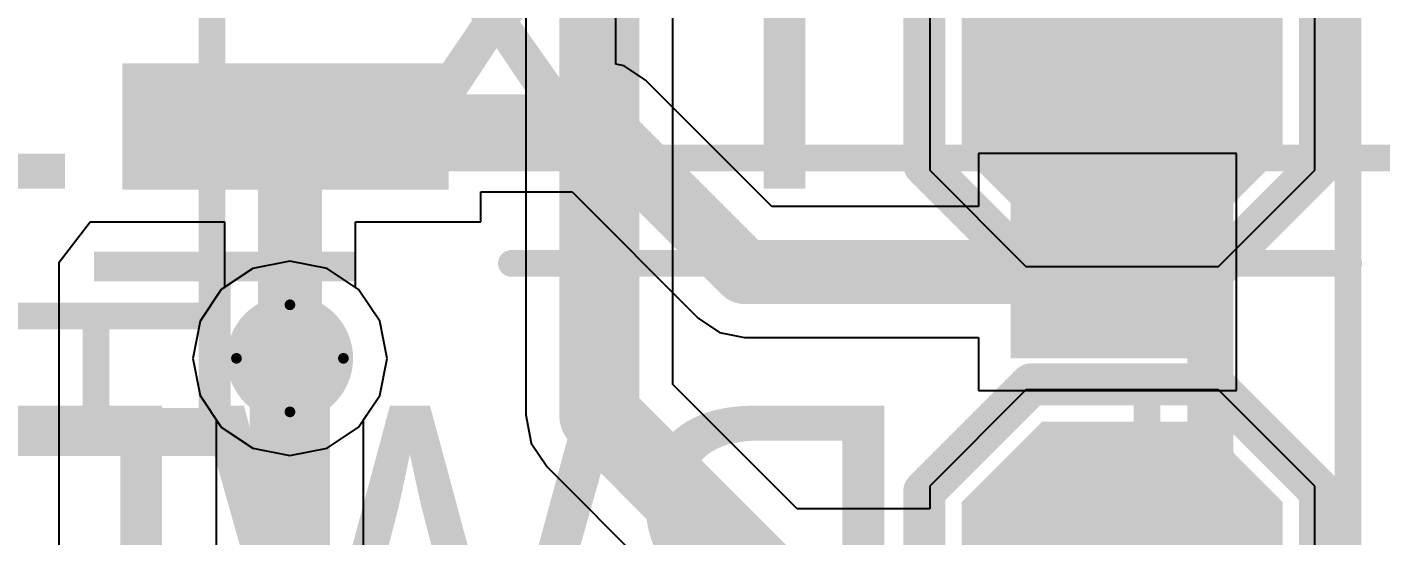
# Model space of a CAD drawing. Header units: millimetres. Extents: x -16 to 330, y -45 to 150.
# Drawn here: x 1.73 to 8.16, y 55.47 to 57.88 of the extents above; entities that cross this region are included whole.
import ezdxf

# ---------------------------------------------------------------- set-up
doc = ezdxf.new("R2010")
doc.units = ezdxf.units.MM
for name, color, linetype in [('BottomLayer', 5, 'Continuous'), ('BottomOverlay', 54, 'Continuous'), ('BottomPaste', 16, 'Continuous'), ('BottomSolder', 6, 'Continuous'), ('DrillDrawing', 1, 'Continuous'), ('Mechanical13', 56, 'Continuous'), ('MidLayer1', 16, 'Continuous'), ('MidLayer2', 76, 'Continuous'), ('TopLayer', 1, 'Continuous'), ('TopOverlay', 2, 'Continuous'), ('TopPaste', 8, 'Continuous'), ('TopSolder', 216, 'Continuous'), ('ViaHoleLayer', 16, 'Continuous')]:
    doc.layers.add(name, color=color, linetype=linetype)
doc.styles.add('Arial', font='arial.ttf', dxfattribs={"height": 0.2})

# ---------------------------------------------------------------- blocks, each defined once
blk = doc.blocks.new('S___23_114')
at = {"layer": 'TopLayer'}
for points in [[(-0.41, 1.46), (0.41, 1.46), (0.41, 0.54), (-0.41, 0.54)], [(-1.36, -0.54), (-0.54, -0.54), (-0.54, -1.46), (-1.36, -1.46)], [(0.54, -0.54), (1.36, -0.54), (1.36, -1.46), (0.54, -1.46)]]:
    blk.add_hatch(color=1, dxfattribs=at).paths.add_polyline_path(points)
at = {"layer": 'TopPaste'}
for points in [[(-0.41, 1.46), (0.41, 1.46), (0.41, 0.54), (-0.41, 0.54)], [(-1.36, -0.54), (-0.54, -0.54), (-0.54, -1.46), (-1.36, -1.46)], [(0.54, -0.54), (1.36, -0.54), (1.36, -1.46), (0.54, -1.46)]]:
    blk.add_hatch(color=8, dxfattribs=at).paths.add_polyline_path(points)
at = {"layer": 'TopSolder'}
for points in [[(-0.41, 1.46), (0.41, 1.46), (0.41, 0.54), (-0.41, 0.54)], [(-1.36, -0.54), (-0.54, -0.54), (-0.54, -1.46), (-1.36, -1.46)], [(0.54, -0.54), (1.36, -0.54), (1.36, -1.46), (0.54, -1.46)]]:
    blk.add_hatch(color=216, dxfattribs=at).paths.add_polyline_path(points)
at = {"layer": 'TopOverlay', "const_width": 0.127}
for points in [[(-1.5494, 0.8128), (-0.5588, 0.8128)], [(-1.5494, 0.8128), (-1.5494, -0.5842)], [(0.5588, 0.8128), (1.5494, 0.8128)], [(1.5494, 0.8128), (1.5494, -0.5842)], [(-0.3302, -0.7874), (0.3302, -0.7874)], [(-1.6764, -1.0414), (-1.6764, -1.2954)], [(-1.6764, -1.0414), (-1.5494, -1.1684)], [(-1.5494, -1.1684), (-1.6764, -1.2954)]]:
    blk.add_lwpolyline(points, dxfattribs=at)
at = {"layer": 'TopOverlay', "const_width": 0.0635}
for points in [[(-1.5812, 0.8128, 1), (-1.5176, 0.8128, 1)], [(-1.5812, 0.8128, 1), (-1.5176, 0.8128, 1)], [(-0.5905, 0.8128, 1), (-0.5271, 0.8128, 1)], [(0.5271, 0.8128, 1), (0.5905, 0.8128, 1)], [(1.5176, 0.8128, 1), (1.5812, 0.8128, 1)], [(1.5176, 0.8128, 1), (1.5812, 0.8128, 1)], [(-1.5812, -0.5842, 1), (-1.5176, -0.5842, 1)], [(1.5176, -0.5842, 1), (1.5812, -0.5842, 1)], [(-0.3619, -0.7874, 1), (-0.2984, -0.7874, 1)], [(0.2984, -0.7874, 1), (0.3619, -0.7874, 1)], [(-1.7082, -1.0414, 1), (-1.6446, -1.0414, 1)], [(-1.7082, -1.0414, 1), (-1.6446, -1.0414, 1)], [(-1.5812, -1.1684, 1), (-1.5176, -1.1684, 1)], [(-1.5812, -1.1684, 1), (-1.5176, -1.1684, 1)], [(-1.7082, -1.2954, 1), (-1.6446, -1.2954, 1)], [(-1.7082, -1.2954, 1), (-1.6446, -1.2954, 1)]]:
    blk.add_lwpolyline(points, format="xyb", close=True, dxfattribs=at)
blk = doc.blocks.new('T__________B_118')
at = {"layer": 'BottomLayer'}
blk.add_hatch(color=5, dxfattribs=at).paths.add_polyline_path([(0.381, 0.762), (-0.381, 0.762), (-0.762, 0.381), (-0.762, -0.381), (-0.381, -0.762), (0.381, -0.762), (0.762, -0.381), (0.762, 0.381)])
at = {"layer": 'BottomPaste'}
blk.add_hatch(color=16, dxfattribs=at).paths.add_polyline_path([(0.381, 0.762), (-0.381, 0.762), (-0.762, 0.381), (-0.762, -0.381), (-0.381, -0.762), (0.381, -0.762), (0.762, -0.381), (0.762, 0.381)])
at = {"layer": 'BottomSolder'}
blk.add_hatch(color=6, dxfattribs=at).paths.add_polyline_path([(0.381, 0.762), (-0.381, 0.762), (-0.762, 0.381), (-0.762, -0.381), (-0.381, -0.762), (0.381, -0.762), (0.762, -0.381), (0.762, 0.381)])
at = {"layer": 'BottomOverlay', "const_width": 0.2}
for points in [[(-0.4318, 0.9398), (-0.9398, 0.4318)], [(0.4318, 0.9398), (-0.4318, 0.9398)], [(0.4318, 0.9398), (-0.4318, 0.9398)], [(0.9398, 0.4318), (0.4318, 0.9398)], [(-0.9398, 0.4318), (-0.9398, -0.4318)], [(0.9398, 0.4318), (0.9398, -0.4318)], [(-0.4318, -0.9398), (-0.9398, -0.4318)], [(0.9398, -0.4318), (0.4318, -0.9398)], [(0.4318, -0.9398), (-0.4318, -0.9398)], [(0.4318, -0.9398), (-0.4318, -0.9398)]]:
    blk.add_lwpolyline(points, dxfattribs=at)
at = {"layer": 'BottomOverlay', "const_width": 0.1}
for points in [[(-0.4818, 0.9398, 1), (-0.3818, 0.9398, 1)], [(-0.4818, 0.9398, 1), (-0.3818, 0.9398, 1)], [(-0.4818, 0.9398, 1), (-0.3818, 0.9398, 1)], [(0.3818, 0.9398, 1), (0.4818, 0.9398, 1)], [(0.3818, 0.9398, 1), (0.4818, 0.9398, 1)], [(0.3818, 0.9398, 1), (0.4818, 0.9398, 1)], [(-0.9898, 0.4318, 1), (-0.8898, 0.4318, 1)], [(-0.9898, 0.4318, 1), (-0.8898, 0.4318, 1)], [(0.8898, 0.4318, 1), (0.9898, 0.4318, 1)], [(0.8898, 0.4318, 1), (0.9898, 0.4318, 1)], [(-0.9898, -0.4318, 1), (-0.8898, -0.4318, 1)], [(-0.9898, -0.4318, 1), (-0.8898, -0.4318, 1)], [(0.8898, -0.4318, 1), (0.9898, -0.4318, 1)], [(0.8898, -0.4318, 1), (0.9898, -0.4318, 1)], [(-0.4818, -0.9398, 1), (-0.3818, -0.9398, 1)], [(-0.4818, -0.9398, 1), (-0.3818, -0.9398, 1)], [(-0.4818, -0.9398, 1), (-0.3818, -0.9398, 1)], [(0.3818, -0.9398, 1), (0.4818, -0.9398, 1)], [(0.3818, -0.9398, 1), (0.4818, -0.9398, 1)], [(0.3818, -0.9398, 1), (0.4818, -0.9398, 1)]]:
    blk.add_lwpolyline(points, format="xyb", close=True, dxfattribs=at)
blk = doc.blocks.new('T__________B_122')
at = {"layer": 'BottomLayer'}
blk.add_hatch(color=5, dxfattribs=at).paths.add_polyline_path([(0.381, 0.762), (-0.381, 0.762), (-0.762, 0.381), (-0.762, -0.381), (-0.381, -0.762), (0.381, -0.762), (0.762, -0.381), (0.762, 0.381)])
at = {"layer": 'BottomPaste'}
blk.add_hatch(color=16, dxfattribs=at).paths.add_polyline_path([(0.381, 0.762), (-0.381, 0.762), (-0.762, 0.381), (-0.762, -0.381), (-0.381, -0.762), (0.381, -0.762), (0.762, -0.381), (0.762, 0.381)])
at = {"layer": 'BottomSolder'}
blk.add_hatch(color=6, dxfattribs=at).paths.add_polyline_path([(0.381, 0.762), (-0.381, 0.762), (-0.762, 0.381), (-0.762, -0.381), (-0.381, -0.762), (0.381, -0.762), (0.762, -0.381), (0.762, 0.381)])
at = {"layer": 'BottomOverlay', "const_width": 0.2}
for points in [[(-0.4318, 0.9398), (-0.9398, 0.4318)], [(0.4318, 0.9398), (-0.4318, 0.9398)], [(0.4318, 0.9398), (-0.4318, 0.9398)], [(0.9398, 0.4318), (0.4318, 0.9398)], [(-0.9398, 0.4318), (-0.9398, -0.4318)], [(0.9398, 0.4318), (0.9398, -0.4318)], [(-0.4318, -0.9398), (-0.9398, -0.4318)], [(0.9398, -0.4318), (0.4318, -0.9398)], [(0.4318, -0.9398), (-0.4318, -0.9398)], [(0.4318, -0.9398), (-0.4318, -0.9398)]]:
    blk.add_lwpolyline(points, dxfattribs=at)
at = {"layer": 'BottomOverlay', "const_width": 0.1}
for points in [[(-0.4818, 0.9398, 1), (-0.3818, 0.9398, 1)], [(-0.4818, 0.9398, 1), (-0.3818, 0.9398, 1)], [(-0.4818, 0.9398, 1), (-0.3818, 0.9398, 1)], [(0.3818, 0.9398, 1), (0.4818, 0.9398, 1)], [(0.3818, 0.9398, 1), (0.4818, 0.9398, 1)], [(0.3818, 0.9398, 1), (0.4818, 0.9398, 1)], [(-0.9898, 0.4318, 1), (-0.8898, 0.4318, 1)], [(-0.9898, 0.4318, 1), (-0.8898, 0.4318, 1)], [(0.8898, 0.4318, 1), (0.9898, 0.4318, 1)], [(0.8898, 0.4318, 1), (0.9898, 0.4318, 1)], [(-0.9898, -0.4318, 1), (-0.8898, -0.4318, 1)], [(-0.9898, -0.4318, 1), (-0.8898, -0.4318, 1)], [(0.8898, -0.4318, 1), (0.9898, -0.4318, 1)], [(0.8898, -0.4318, 1), (0.9898, -0.4318, 1)], [(-0.4818, -0.9398, 1), (-0.3818, -0.9398, 1)], [(-0.4818, -0.9398, 1), (-0.3818, -0.9398, 1)], [(-0.4818, -0.9398, 1), (-0.3818, -0.9398, 1)], [(0.3818, -0.9398, 1), (0.4818, -0.9398, 1)], [(0.3818, -0.9398, 1), (0.4818, -0.9398, 1)], [(0.3818, -0.9398, 1), (0.4818, -0.9398, 1)]]:
    blk.add_lwpolyline(points, format="xyb", close=True, dxfattribs=at)
blk = doc.blocks.new('SM10B_SRSS_TB_LF__SN__146')
at = {"layer": 'TopLayer'}
blk.add_hatch(color=1, dxfattribs=at).paths.add_polyline_path([(4.2, 2.7125), (4.8, 2.7125), (4.8, 1.1625), (4.2, 1.1625)])
at = {"layer": 'TopPaste'}
blk.add_hatch(color=8, dxfattribs=at).paths.add_polyline_path([(4.2, 2.7125), (4.8, 2.7125), (4.8, 1.1625), (4.2, 1.1625)])
at = {"layer": 'TopSolder'}
blk.add_hatch(color=216, dxfattribs=at).paths.add_polyline_path([(4.2, 2.7125), (4.8, 2.7125), (4.8, 1.1625), (4.2, 1.1625)])
at = {"layer": 'TopOverlay', "const_width": 0.127}
for points in [[(6, 1.6125), (5.2, 1.6125)], [(6, -0.5125), (6, 1.6125)]]:
    blk.add_lwpolyline(points, dxfattribs=at)
at = {"layer": 'TopOverlay', "const_width": 0.0635}
for points in [[(5.1683, 1.6125, 1), (5.2318, 1.6125, 1)], [(5.9683, 1.6125, 1), (6.0318, 1.6125, 1)], [(5.9683, 1.6125, 1), (6.0318, 1.6125, 1)]]:
    blk.add_lwpolyline(points, format="xyb", close=True, dxfattribs=at)

msp = doc.modelspace()

# ---------------------------------------------------------------- hatches: boundary and pattern name
at = {"layer": 'BottomLayer'}
h = msp.add_hatch(color=5, dxfattribs=at)
edge = h.paths.add_edge_path()
edge.add_arc((2.9818, 56.3082), 0.3, 0, 360)
at = {"layer": 'BottomSolder'}
h = msp.add_hatch(color=6, dxfattribs=at)
edge = h.paths.add_edge_path()
edge.add_arc((2.9818, 56.3082), 0.15, 0, 360)
at = {"layer": 'MidLayer1'}
h = msp.add_hatch(color=16, dxfattribs=at)
edge = h.paths.add_edge_path()
edge.add_arc((2.9818, 56.3082), 0.3, 0, 360)
at = {"layer": 'MidLayer2'}
h = msp.add_hatch(color=76, dxfattribs=at)
edge = h.paths.add_edge_path()
edge.add_arc((2.9818, 56.3082), 0.3, 0, 360)
at = {"layer": 'TopLayer'}
h = msp.add_hatch(color=1, dxfattribs=at)
edge = h.paths.add_edge_path()
edge.add_arc((2.9818, 56.3082), 0.3, 0, 360)
at = {"layer": 'TopSolder'}
h = msp.add_hatch(color=216, dxfattribs=at)
edge = h.paths.add_edge_path()
edge.add_arc((2.9818, 56.3082), 0.15, 0, 360)
at = {"layer": 'ViaHoleLayer'}
h = msp.add_hatch(color=16, dxfattribs=at)
edge = h.paths.add_edge_path()
edge.add_arc((2.9818, 56.3082), 0.15, 0, 360)

# ---------------------------------------------------------------- linework, layer by layer
at = {"layer": 'BottomLayer'}
for p, q in [((4.1015, 58.1178), (4.1015, 56.0397)), ((4.8007, 56.1845), (4.8007, 58.1178)), ((7.8486, 57.2008), (7.8486, 58.1152)), ((6.0198, 57.9551), (6.0198, 57.2008)), ((6.0198, 57.2008), (6.477, 56.7436)), ((7.3914, 56.7436), (7.8486, 57.2008)), ((2.9818, 56.7695), (2.8053, 56.7344)), ((3.1584, 56.7344), (2.9818, 56.7695)), ((2.8053, 56.7344), (2.6557, 56.6344)), ((3.308, 56.6344), (3.1584, 56.7344)), ((6.477, 56.7436), (7.3914, 56.7436)), ((2.6557, 56.6344), (2.5557, 56.4847)), ((3.408, 56.4847), (3.308, 56.6344)), ((2.5557, 56.4847), (2.5206, 56.3082)), ((3.4431, 56.3082), (3.408, 56.4847)), ((2.5206, 56.3082), (2.5557, 56.1317)), ((3.408, 56.1317), (3.4431, 56.3082)), ((2.5557, 56.1317), (2.6322, 56.0172)), ((3.3315, 56.0172), (3.408, 56.1317)), ((5.3906, 55.5946), (4.8007, 56.1845)), ((6.477, 56.1594), (6.0198, 55.7022)), ((7.3914, 56.1594), (6.477, 56.1594)), ((7.8486, 55.7022), (7.3914, 56.1594)), ((2.6322, 56.0172), (2.6322, 53.8634)), ((3.3315, 54.0082), (3.3315, 56.0172)), ((4.1015, 56.0397), (4.1281, 55.9059)), ((4.1281, 55.9059), (4.2039, 55.7925)), ((4.2039, 55.7925), (4.9985, 54.9978)), ((6.0198, 55.7022), (6.0198, 55.5946)), ((7.8486, 54.7878), (7.8486, 55.7022)), ((6.0198, 55.5946), (5.3906, 55.5946))]:
    msp.add_line(p, q, dxfattribs=at)
for points, const_width in [([(5.0038, 59.4106), (6.7564, 57.658)], 0.3048), ([(4.4511, 56.0397), (4.4511, 58.4088)], 0.381), ([(2.9818, 53.8634), (2.9818, 56.3082)], 0.381), ([(4.4511, 56.0397), (5.2458, 55.245)], 0.381)]:
    msp.add_lwpolyline(points, dxfattribs=dict(at, const_width=const_width))
for points, const_width in [([(6.6802, 57.658, 1), (6.8326, 57.658, 1)], 0.1524), ([(2.8866, 56.3082, 1), (3.0771, 56.3082, 1)], 0.1905), ([(4.3558, 56.0397, 1), (4.5463, 56.0397, 1)], 0.1905), ([(4.3558, 56.0397, 1), (4.5463, 56.0397, 1)], 0.1905)]:
    msp.add_lwpolyline(points, format="xyb", close=True, dxfattribs=dict(at, const_width=const_width))
at = {"layer": 'DrillDrawing', "const_width": 0.0508}
for points in [[(2.7278, 56.3082), (2.9818, 56.5622)], [(2.9818, 56.5622), (3.2358, 56.3082)], [(2.7278, 56.3082), (2.9818, 56.0542)], [(2.9818, 56.0542), (3.2358, 56.3082)]]:
    msp.add_lwpolyline(points, dxfattribs=at)
at = {"layer": 'DrillDrawing', "const_width": 0.0254}
for points in [[(2.9691, 56.5622, 1), (2.9945, 56.5622, 1)], [(2.9691, 56.5622, 1), (2.9945, 56.5622, 1)], [(2.7151, 56.3082, 1), (2.7405, 56.3082, 1)], [(2.7151, 56.3082, 1), (2.7405, 56.3082, 1)], [(3.2231, 56.3082, 1), (3.2485, 56.3082, 1)], [(3.2231, 56.3082, 1), (3.2485, 56.3082, 1)], [(2.9691, 56.0542, 1), (2.9945, 56.0542, 1)], [(2.9691, 56.0542, 1), (2.9945, 56.0542, 1)]]:
    msp.add_lwpolyline(points, format="xyb", close=True, dxfattribs=at)
at = {"layer": 'Mechanical13', "const_width": 0.127}
for points in [[(2.6112, 56.0088), (2.6112, 68.0088)], [(8.0062, 52.3141), (8.0062, 60.2588)], [(8.0062, 52.3141), (8.0062, 60.2588)], [(7.3062, 55.3538), (7.3062, 58.1638)], [(7.3312, 55.3663), (7.3312, 58.1513)], [(7.398, 55.3997), (7.398, 58.1179)], [(2.6112, 57.6088), (3.3112, 57.6088)], [(3.3112, 57.4088), (3.3112, 57.6088)], [(2.6112, 57.4088), (3.3112, 57.4088)], [(2.5615, 57.2588), (10.5062, 57.2588)], [(2.5615, 57.2588), (10.5062, 57.2588)], [(6.7562, 56.9588), (6.9562, 56.9588)], [(6.7562, 56.5588), (6.7562, 56.9588)], [(6.9562, 56.9588), (7.0562, 56.9588)], [(6.9562, 56.5588), (6.9562, 56.9588)], [(7.0562, 56.9588), (7.3062, 56.9588)], [(7.0562, 56.5588), (7.0562, 56.9588)], [(7.3062, 56.9588), (7.3312, 56.9588)], [(4.0339, 56.7588), (8.0062, 56.7588)], [(4.0339, 56.7588), (8.0062, 56.7588)], [(8.0062, 48.8141), (8.0062, 56.7588)], [(8.0062, 48.8141), (8.0062, 56.7588)], [(6.7562, 56.5588), (6.9562, 56.5588)], [(6.9562, 56.5588), (7.0562, 56.5588)], [(7.0562, 56.5588), (7.3062, 56.5588)], [(7.3062, 56.5588), (7.3312, 56.5588)], [(1.1226, 56.5088), (2.6112, 56.5088)], [(2.0612, 56.0088), (2.0612, 56.5088)], [(-1.6388, 56.0088), (2.6112, 56.0088)]]:
    msp.add_lwpolyline(points, dxfattribs=at)
at = {"layer": 'Mechanical13'}
for points, const_width in [([(2.5795, 57.6088, 1), (2.643, 57.6088, 1)], 0.0635), ([(3.2795, 57.6088, 1), (3.343, 57.6088, 1)], 0.0635), ([(3.2795, 57.6088, 1), (3.343, 57.6088, 1)], 0.0635), ([(2.5795, 57.4088, 1), (2.643, 57.4088, 1)], 0.0635), ([(3.2795, 57.4088, 1), (3.343, 57.4088, 1)], 0.0635), ([(3.2795, 57.4088, 1), (3.343, 57.4088, 1)], 0.0635), ([(2.5298, 57.2588, 1), (2.5933, 57.2588, 1)], 0.0635), ([(2.5298, 57.2588, 1), (2.5933, 57.2588, 1)], 0.0635), ([(6.7245, 56.9588, 1), (6.788, 56.9588, 1)], 0.0635), ([(6.7245, 56.9588, 1), (6.788, 56.9588, 1)], 0.0635), ([(6.9245, 56.9588, 1), (6.988, 56.9588, 1)], 0.0635), ([(6.9245, 56.9588, 1), (6.988, 56.9588, 1)], 0.0635), ([(6.9245, 56.9588, 1), (6.988, 56.9588, 1)], 0.0635), ([(7.0245, 56.9588, 1), (7.088, 56.9588, 1)], 0.0635), ([(7.0245, 56.9588, 1), (7.088, 56.9588, 1)], 0.0635), ([(7.0245, 56.9588, 1), (7.088, 56.9588, 1)], 0.0635), ([(7.2745, 56.9588, 1), (7.338, 56.9588, 1)], 0.0635), ([(7.2745, 56.9588, 1), (7.338, 56.9588, 1)], 0.0635), ([(7.2995, 56.9588, 1), (7.363, 56.9588, 1)], 0.0635), ([(4.0021, 56.7588, 1), (4.0656, 56.7588, 1)], 0.0635), ([(4.0021, 56.7588, 1), (4.0656, 56.7588, 1)], 0.0635), ([(8.0094, 56.7588, 1), (8.0031, 56.7588, 1)], 0.127), ([(8.0094, 56.7588, 1), (8.0031, 56.7588, 1)], 0.127), ([(7.9713, 56.7588, 1), (8.0348, 56.7588, 1)], 0.0635), ([(7.9713, 56.7588, 1), (8.0348, 56.7588, 1)], 0.0635), ([(7.9745, 56.7588, 1), (8.038, 56.7588, 1)], 0.0635), ([(7.9745, 56.7588, 1), (8.038, 56.7588, 1)], 0.0635), ([(7.9745, 56.7588, 1), (8.038, 56.7588, 1)], 0.0635), ([(7.9745, 56.7588, 1), (8.038, 56.7588, 1)], 0.0635), ([(7.9777, 56.7588, 1), (8.0412, 56.7588, 1)], 0.0635), ([(7.9777, 56.7588, 1), (8.0412, 56.7588, 1)], 0.0635), ([(6.7245, 56.5588, 1), (6.788, 56.5588, 1)], 0.0635), ([(6.7245, 56.5588, 1), (6.788, 56.5588, 1)], 0.0635), ([(6.9245, 56.5588, 1), (6.988, 56.5588, 1)], 0.0635), ([(6.9245, 56.5588, 1), (6.988, 56.5588, 1)], 0.0635), ([(6.9245, 56.5588, 1), (6.988, 56.5588, 1)], 0.0635), ([(7.0245, 56.5588, 1), (7.088, 56.5588, 1)], 0.0635), ([(7.0245, 56.5588, 1), (7.088, 56.5588, 1)], 0.0635), ([(7.0245, 56.5588, 1), (7.088, 56.5588, 1)], 0.0635), ([(7.2745, 56.5588, 1), (7.338, 56.5588, 1)], 0.0635), ([(7.2745, 56.5588, 1), (7.338, 56.5588, 1)], 0.0635), ([(7.2995, 56.5588, 1), (7.363, 56.5588, 1)], 0.0635), ([(2.0295, 56.5088, 1), (2.093, 56.5088, 1)], 0.0635), ([(2.5795, 56.5088, 1), (2.643, 56.5088, 1)], 0.0635), ([(2.0295, 56.0088, 1), (2.093, 56.0088, 1)], 0.0635), ([(2.5795, 56.0088, 1), (2.643, 56.0088, 1)], 0.0635), ([(2.5795, 56.0088, 1), (2.643, 56.0088, 1)], 0.0635)]:
    msp.add_lwpolyline(points, format="xyb", close=True, dxfattribs=dict(at, const_width=const_width))
at = {"layer": 'MidLayer1'}
for p, q in [((2.9818, 56.7695), (2.8053, 56.7344)), ((3.1584, 56.7344), (2.9818, 56.7695)), ((2.8053, 56.7344), (2.6557, 56.6344)), ((3.308, 56.6344), (3.1584, 56.7344)), ((2.6557, 56.6344), (2.5557, 56.4847)), ((3.408, 56.4847), (3.308, 56.6344)), ((2.5557, 56.4847), (2.5206, 56.3082)), ((3.4431, 56.3082), (3.408, 56.4847)), ((2.5206, 56.3082), (2.5557, 56.1317)), ((3.408, 56.1317), (3.4431, 56.3082)), ((2.5557, 56.1317), (2.6557, 55.982)), ((3.308, 55.982), (3.408, 56.1317)), ((2.6557, 55.982), (2.8053, 55.8821)), ((3.1584, 55.8821), (3.308, 55.982)), ((2.8053, 55.8821), (2.9818, 55.8469)), ((2.9818, 55.8469), (3.1584, 55.8821))]:
    msp.add_line(p, q, dxfattribs=at)
at = {"layer": 'MidLayer2'}
for p, q in [((2.9818, 56.7695), (2.8053, 56.7344)), ((3.1584, 56.7344), (2.9818, 56.7695)), ((2.8053, 56.7344), (2.6557, 56.6344)), ((3.308, 56.6344), (3.1584, 56.7344)), ((2.6557, 56.6344), (2.5557, 56.4847)), ((3.408, 56.4847), (3.308, 56.6344)), ((2.5557, 56.4847), (2.5206, 56.3082)), ((3.4431, 56.3082), (3.408, 56.4847)), ((2.5206, 56.3082), (2.5557, 56.1317)), ((3.408, 56.1317), (3.4431, 56.3082)), ((2.5557, 56.1317), (2.6557, 55.982)), ((3.308, 55.982), (3.408, 56.1317)), ((2.6557, 55.982), (2.8053, 55.8821)), ((3.1584, 55.8821), (3.308, 55.982)), ((2.8053, 55.8821), (2.9818, 55.8469)), ((2.9818, 55.8469), (3.1584, 55.8821))]:
    msp.add_line(p, q, dxfattribs=at)
at = {"layer": 'TopLayer'}
for p, q in [((4.5286, 57.704), (4.5286, 57.963)), ((4.5691, 57.6959), (4.5286, 57.704)), ((4.6699, 57.6286), (4.5691, 57.6959)), ((5.2695, 57.029), (4.6699, 57.6286)), ((7.477, 57.2806), (6.2522, 57.2806)), ((6.2522, 57.2806), (6.2522, 57.029)), ((7.477, 56.1558), (7.477, 57.2806)), ((3.8886, 56.9564), (3.8886, 57.098)), ((3.8886, 57.098), (4.3214, 57.098)), ((4.3214, 57.098), (4.921, 56.4985)), ((6.2522, 57.029), (5.2695, 57.029)), ((1.8853, 56.7639), (2.0338, 56.9564)), ((2.0338, 56.9564), (2.1393, 56.9564)), ((2.1393, 56.9564), (2.6711, 56.9564)), ((2.6711, 56.9564), (2.6711, 56.6447)), ((3.2926, 56.6447), (3.2926, 56.9564)), ((3.2926, 56.9564), (3.8886, 56.9564)), ((1.8853, 52.2951), (1.8853, 56.7639)), ((2.6711, 56.6447), (2.6557, 56.6344)), ((3.308, 56.6344), (3.2926, 56.6447)), ((2.6557, 56.6344), (2.5557, 56.4847)), ((3.408, 56.4847), (3.308, 56.6344)), ((2.5557, 56.4847), (2.5206, 56.3082)), ((3.4431, 56.3082), (3.408, 56.4847)), ((4.921, 56.4985), (5.0218, 56.4311)), ((5.0218, 56.4311), (5.1408, 56.4074)), ((5.1408, 56.4074), (6.2522, 56.4074)), ((6.2522, 56.4074), (6.2522, 56.1558)), ((2.5206, 56.3082), (2.5557, 56.1317)), ((3.408, 56.1317), (3.4431, 56.3082)), ((2.5557, 56.1317), (2.6557, 55.982)), ((3.308, 55.982), (3.408, 56.1317)), ((6.2522, 56.1558), (7.477, 56.1558)), ((2.6557, 55.982), (2.8053, 55.8821)), ((3.1584, 55.8821), (3.308, 55.982)), ((2.8053, 55.8821), (2.9818, 55.8469)), ((2.9818, 55.8469), (3.1584, 55.8821))]:
    msp.add_line(p, q, dxfattribs=at)
at = {"layer": 'TopLayer', "const_width": 0.3048}
for points in [[(2.9612, 57.4088), (4.4502, 57.4088)], [(2.9818, 56.3082), (2.9818, 57.3882)], [(4.4502, 57.4088), (5.1408, 56.7182)], [(5.1408, 56.7182), (6.8646, 56.7182)]]:
    msp.add_lwpolyline(points, dxfattribs=at)
at = {"layer": 'TopLayer', "const_width": 0.1524}
for points in [[(2.885, 57.4088, 1), (3.0374, 57.4088, 1)], [(2.9056, 57.3882, 1), (3.058, 57.3882, 1)], [(4.374, 57.4088, 1), (4.5264, 57.4088, 1)], [(4.374, 57.4088, 1), (4.5264, 57.4088, 1)], [(5.0646, 56.7182, 1), (5.217, 56.7182, 1)], [(5.0646, 56.7182, 1), (5.217, 56.7182, 1)], [(6.7884, 56.7182, 1), (6.9408, 56.7182, 1)], [(2.9056, 56.3082, 1), (3.058, 56.3082, 1)]]:
    msp.add_lwpolyline(points, format="xyb", close=True, dxfattribs=at)

# ---------------------------------------------------------------- block references
for name, p, rotation in [('SM10B_SRSS_TB_LF__SN__146', (1.0237, 61.9088), 270), ('T__________B_118', (6.9342, 57.658), 180), ('S___23_114', (7.8646, 56.7182), 90), ('T__________B_122', (6.9342, 55.245), 180)]:
    msp.add_blockref(name, p, dxfattribs=dict(rotation=rotation))

# ---------------------------------------------------------------- texts
at = {"layer": 'BottomOverlay', "style": 'Arial', "text_generation_flag": 2}
for s, p in [('TX_1V8', (5.9798, 57.1142)), ('PWRKEY', (5.9783, 54.5592))]:
    msp.add_text(s, height=1.524, rotation=360, dxfattribs=at).set_placement(p)

doc.saveas('drawing.dxf')
